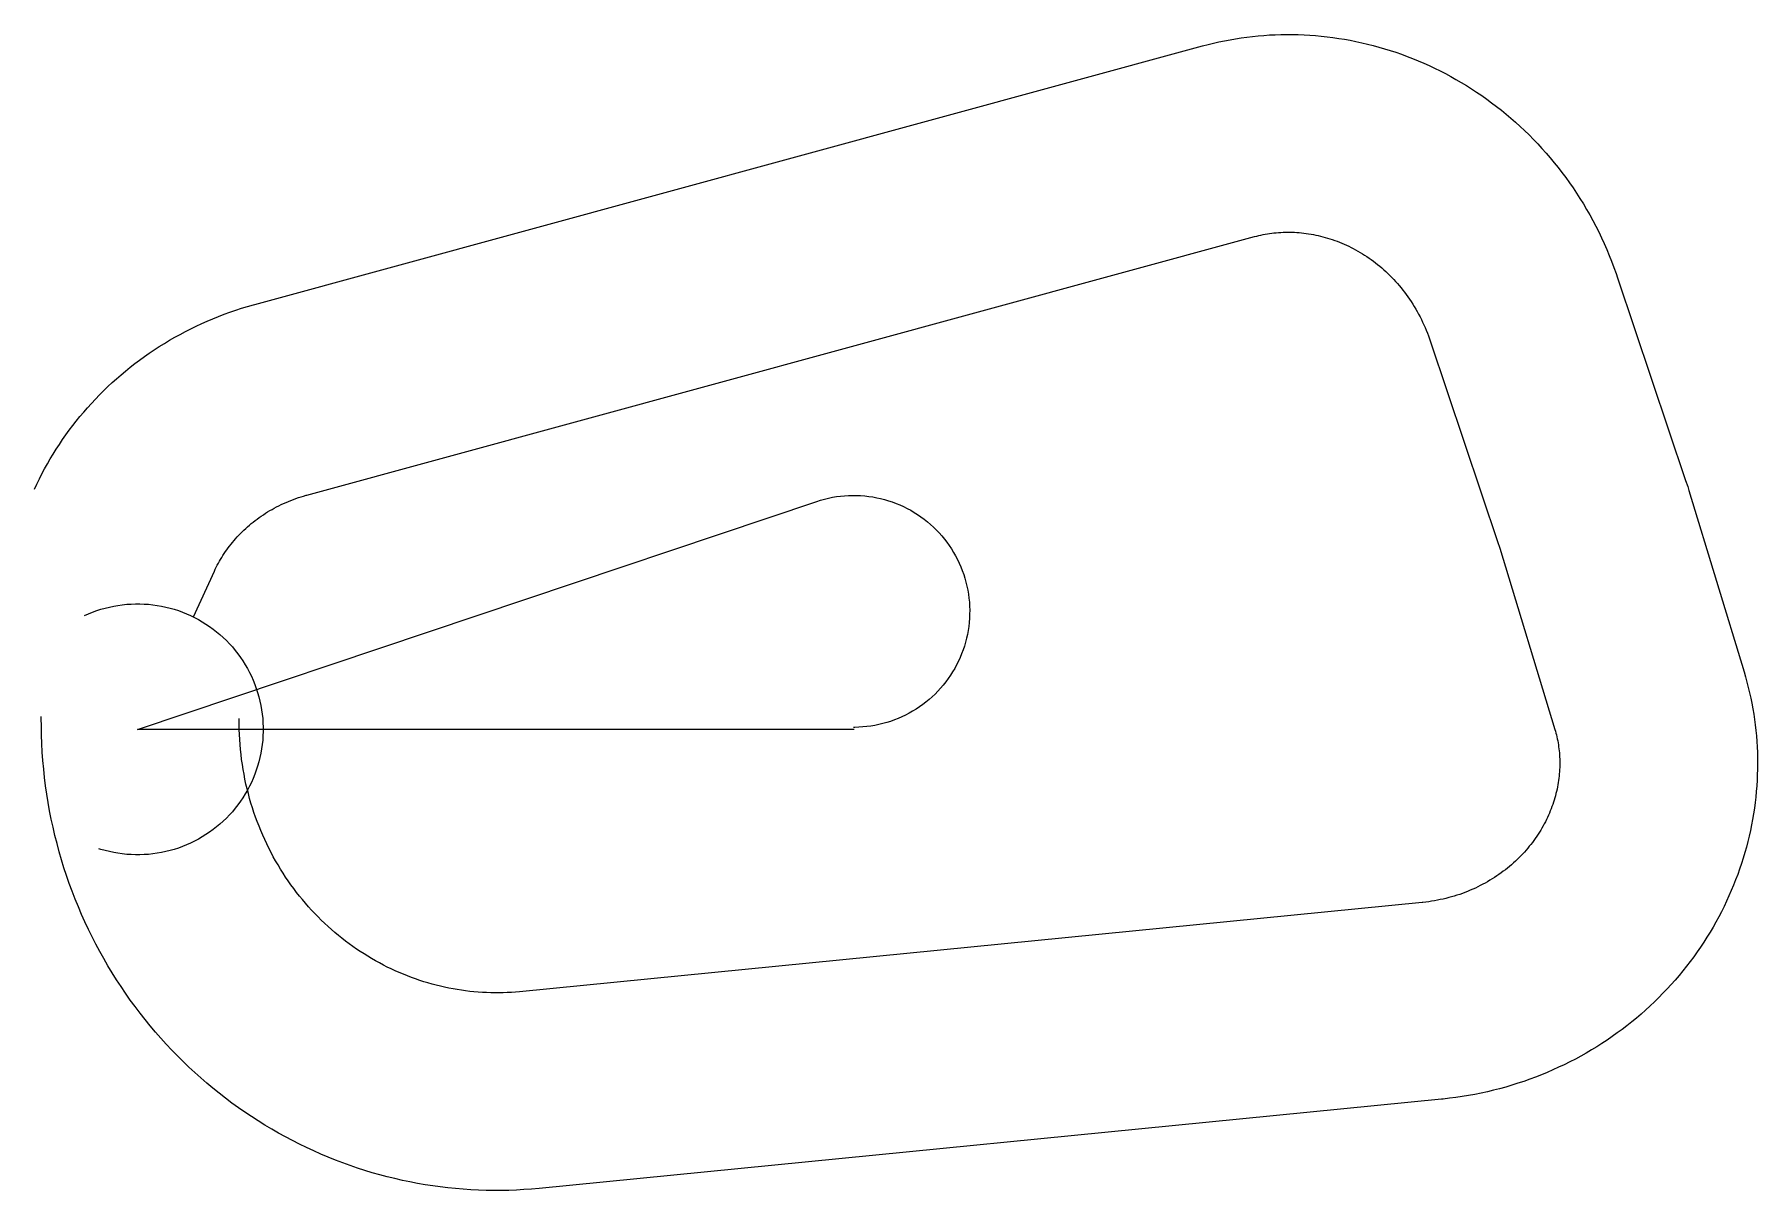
# Model space of a CAD drawing. Header units: metres. Extents: x -2400 to 37683, y -10731 to 16167.
import ezdxf

# ---------------------------------------------------------------- set-up
doc = ezdxf.new("R2010")
doc.units = ezdxf.units.M

msp = doc.modelspace()

# ---------------------------------------------------------------- linework, layer by layer
at = {"layer": 'Boundry', "color": 1}
for p, q in [((2725, 9887), (24774, 15902)), ((3936, 5449), (25985, 11464)), ((34428, 10506), (36011, 5790)), ((30067, 9042), (31650, 4326)), ((36087, 5554), (37369, 1339)), ((31686, 4216), (32968, 0)), ((1300, 2614), (1785, 3678)), ((29878, -4029), (8886, -6104)), ((30331, -8606), (9338, -10682))]:
    msp.add_line(p, q, dxfattribs=at)
at = {"layer": 'NorminalTrack', "color": 1}
msp.add_lwpolyline([(16665, 0), (0, 0), (15798, 5304), (15798, 5304), (15888, 5332), (15979, 5357), (16070, 5380), (16163, 5398), (16256, 5414), (16349, 5426), (16443, 5436), (16537, 5441), (16631, 5444), (16725, 5443), (16819, 5439), (16913, 5432), (17007, 5421), (17100, 5408), (17193, 5390), (17285, 5370), (17376, 5347), (17466, 5320), (17556, 5290), (17644, 5257), (17731, 5221), (17817, 5182), (17901, 5140), (17984, 5096), (18065, 5048), (18145, 4997), (18222, 4944), (18298, 4888), (18372, 4829), (18444, 4768), (18513, 4705), (18580, 4639), (18645, 4571), (18708, 4500), (18768, 4427), (18825, 4353), (18880, 4276), (18932, 4198), (18981, 4117), (19028, 4035), (19071, 3952), (19112, 3867), (19150, 3780), (19184, 3693), (19216, 3604), (19244, 3514), (19269, 3423), (19292, 3332), (19310, 3240), (19326, 3147), (19338, 3053), (19348, 2960), (19353, 2866), (19356, 2771), (19355, 2677), (19351, 2583), (19344, 2489), (19333, 2396), (19320, 2302), (19303, 2210), (19282, 2118), (19259, 2026), (19232, 1936), (19202, 1847), (19169, 1758), (19133, 1671), (19094, 1586), (19052, 1501), (19008, 1418), (18960, 1337), (18909, 1258), (18856, 1180), (18800, 1104), (18741, 1030), (18680, 959), (18617, 889), (18551, 822), (18483, 757), (18412, 695), (18339, 635), (18265, 577), (18188, 522), (18110, 470), (18029, 421), (17947, 374), (17864, 331), (17779, 290), (17693, 253), (17605, 218), (17516, 186), (17426, 158), (17336, 133), (17244, 111), (17152, 92), (17059, 76), (16965, 64), (16872, 55), (16778, 49), (16683, 46), (16657, 46)], dxfattribs=at)
at = {"layer": 'WindSpiral', "color": 5}
for points in [[(24774, 15902), (24900, 15935), (25027, 15966), (25155, 15995), (25283, 16022), (25412, 16046), (25542, 16069), (25672, 16089), (25803, 16106), (25934, 16122), (26066, 16135), (26198, 16146), (26331, 16155), (26464, 16161), (26597, 16165), (26731, 16167), (26864, 16167), (26999, 16164), (27133, 16159), (27267, 16151), (27402, 16141), (27536, 16129), (27671, 16114), (27805, 16097), (27940, 16077), (28074, 16055), (28208, 16031), (28342, 16005), (28476, 15976), (28609, 15944), (28742, 15910), (28875, 15874), (29007, 15836), (29139, 15795), (29270, 15752), (29401, 15706), (29531, 15658), (29660, 15608), (29789, 15555), (29917, 15500), (30044, 15443), (30171, 15383), (30297, 15321), (30421, 15257), (30545, 15190), (30668, 15122), (30790, 15050), (30911, 14977), (31031, 14902), (31149, 14824), (31267, 14744), (31383, 14662), (31498, 14578), (31611, 14491), (31724, 14403), (31835, 14312), (31944, 14219), (32052, 14125), (32159, 14028), (32264, 13929), (32367, 13828), (32469, 13726), (32569, 13621), (32668, 13514), (32765, 13406), (32860, 13296), (32953, 13184), (33045, 13070), (33134, 12954), (33222, 12837), (33308, 12717), (33391, 12597), (33473, 12474), (33553, 12350), (33631, 12224), (33707, 12097), (33780, 11969), (33852, 11838), (33921, 11707), (33988, 11574), (34053, 11439), (34115, 11304), (34176, 11167), (34234, 11028), (34289, 10889), (34343, 10748), (34394, 10606), (34428, 10506)], [(25985, 11464), (26033, 11477), (26082, 11489), (26131, 11500), (26181, 11510), (26231, 11520), (26282, 11528), (26332, 11536), (26384, 11543), (26435, 11549), (26487, 11555), (26539, 11559), (26592, 11562), (26645, 11565), (26698, 11567), (26751, 11567), (26805, 11567), (26859, 11566), (26913, 11564), (26967, 11561), (27021, 11557), (27076, 11552), (27131, 11546), (27186, 11539), (27241, 11531), (27296, 11522), (27351, 11512), (27406, 11501), (27461, 11489), (27516, 11476), (27572, 11462), (27627, 11447), (27682, 11431), (27737, 11414), (27792, 11396), (27847, 11376), (27902, 11356), (27956, 11335), (28011, 11313), (28065, 11289), (28119, 11265), (28173, 11240), (28227, 11213), (28280, 11186), (28333, 11157), (28386, 11127), (28439, 11097), (28491, 11065), (28543, 11033), (28594, 10999), (28645, 10964), (28696, 10928), (28746, 10891), (28796, 10854), (28845, 10815), (28894, 10775), (28942, 10734), (28990, 10692), (29037, 10650), (29083, 10606), (29129, 10561), (29175, 10515), (29219, 10469), (29263, 10421), (29307, 10373), (29349, 10323), (29391, 10273), (29432, 10221), (29473, 10169), (29513, 10116), (29551, 10062), (29590, 10007), (29627, 9951), (29663, 9895), (29699, 9837), (29733, 9779), (29767, 9720), (29800, 9660), (29832, 9600), (29863, 9539), (29893, 9476), (29922, 9414), (29950, 9350), (29977, 9286), (30002, 9221), (30027, 9155), (30051, 9089), (30067, 9042)], [(-2400, 5587), (-2344, 5707), (-2286, 5825), (-2226, 5943), (-2164, 6060), (-2099, 6176), (-2033, 6291), (-1964, 6405), (-1894, 6518), (-1821, 6630), (-1746, 6741), (-1669, 6851), (-1590, 6959), (-1509, 7067), (-1426, 7173), (-1341, 7278), (-1254, 7381), (-1165, 7484), (-1074, 7584), (-981, 7684), (-887, 7782), (-790, 7878), (-692, 7973), (-592, 8067), (-490, 8158), (-386, 8248), (-280, 8337), (-173, 8424), (-64, 8509), (46, 8592), (158, 8673), (272, 8753), (387, 8831), (504, 8906), (623, 8980), (743, 9052), (864, 9122), (987, 9190), (1111, 9256), (1236, 9320), (1363, 9382), (1491, 9441), (1620, 9499), (1751, 9554), (1882, 9607), (2015, 9658), (2149, 9707), (2284, 9753), (2420, 9797), (2557, 9839), (2695, 9879), (2725, 9887)], [(36011, 5790), (36058, 5646), (36087, 5554)], [(1785, 3678), (1807, 3725), (1830, 3771), (1853, 3817), (1878, 3863), (1903, 3909), (1930, 3955), (1957, 4000), (1985, 4045), (2014, 4090), (2044, 4134), (2075, 4178), (2107, 4222), (2139, 4265), (2173, 4308), (2207, 4350), (2243, 4393), (2279, 4434), (2316, 4475), (2354, 4516), (2393, 4556), (2433, 4596), (2473, 4635), (2515, 4674), (2557, 4712), (2600, 4749), (2644, 4786), (2689, 4822), (2735, 4858), (2781, 4893), (2828, 4927), (2876, 4961), (2925, 4994), (2974, 5026), (3025, 5057), (3076, 5088), (3128, 5118), (3180, 5147), (3233, 5175), (3287, 5203), (3342, 5229), (3397, 5255), (3453, 5280), (3509, 5304), (3567, 5327), (3624, 5349), (3683, 5370), (3742, 5391), (3802, 5410), (3862, 5428), (3922, 5446), (3936, 5449)], [(31650, 4326), (31672, 4259), (31686, 4216)], [(-1234, 2646), (-1141, 2688), (-1046, 2726), (-951, 2761), (-854, 2792), (-756, 2820), (-657, 2845), (-557, 2866), (-457, 2884), (-356, 2898), (-254, 2909), (-153, 2916), (-51, 2919), (51, 2919), (153, 2916), (254, 2909), (356, 2898), (457, 2884), (557, 2866), (657, 2845), (756, 2820), (854, 2792), (951, 2761), (1046, 2726), (1141, 2688), (1234, 2646), (1326, 2602), (1416, 2554), (1504, 2503), (1590, 2449), (1675, 2392), (1757, 2332), (1837, 2269), (1916, 2204), (1991, 2135), (2065, 2065), (2135, 1991), (2204, 1916), (2269, 1837), (2332, 1757), (2392, 1675), (2449, 1590), (2503, 1504), (2554, 1416), (2602, 1326), (2646, 1234), (2688, 1141), (2726, 1046), (2761, 951), (2792, 854), (2820, 756), (2845, 657), (2866, 557), (2884, 457), (2898, 356), (2909, 254), (2916, 153), (2919, 51), (2919, -51), (2916, -153), (2909, -254), (2898, -356), (2884, -457), (2866, -557), (2845, -657), (2820, -756), (2792, -854), (2761, -951), (2726, -1046), (2688, -1141), (2646, -1234), (2602, -1326), (2554, -1416), (2503, -1504), (2449, -1590), (2392, -1675), (2332, -1757), (2269, -1837), (2204, -1916), (2135, -1991), (2065, -2065), (1991, -2135), (1916, -2204), (1837, -2269), (1757, -2332), (1675, -2392), (1590, -2449), (1504, -2503), (1416, -2554), (1326, -2602), (1234, -2646), (1141, -2688), (1046, -2726), (951, -2761), (854, -2792), (756, -2820), (657, -2845), (557, -2866), (457, -2884), (356, -2898), (254, -2909), (153, -2916), (51, -2919), (-51, -2919), (-153, -2916), (-254, -2909), (-356, -2898), (-457, -2884), (-557, -2866), (-657, -2845), (-756, -2820), (-854, -2792), (-902, -2777)], [(37369, 1339), (37405, 1218), (37438, 1097), (37469, 975), (37499, 852), (37526, 729), (37551, 605), (37574, 480), (37595, 355), (37613, 229), (37630, 102), (37644, -25), (37656, -153), (37666, -280), (37674, -409), (37679, -538), (37682, -667), (37683, -796), (37682, -925), (37678, -1055), (37673, -1185), (37664, -1315), (37654, -1445), (37641, -1575), (37626, -1705), (37609, -1835), (37589, -1965), (37567, -2095), (37543, -2225), (37517, -2354), (37488, -2484), (37457, -2613), (37423, -2741), (37388, -2869), (37349, -2997), (37309, -3125), (37266, -3251), (37222, -3378), (37174, -3504), (37125, -3629), (37073, -3753), (37019, -3877), (36963, -4000), (36904, -4122), (36844, -4244), (36781, -4364), (36715, -4484), (36648, -4602), (36578, -4720), (36507, -4837), (36433, -4952), (36357, -5067), (36279, -5180), (36198, -5292), (36116, -5403), (36032, -5513), (35945, -5621), (35857, -5728), (35766, -5834), (35674, -5938), (35579, -6041), (35483, -6142), (35385, -6242), (35284, -6340), (35182, -6437), (35078, -6532), (34973, -6625), (34865, -6717), (34756, -6807), (34645, -6895), (34532, -6981), (34418, -7065), (34301, -7148), (34184, -7229), (34064, -7307), (33944, -7384), (33821, -7459), (33697, -7532), (33572, -7602), (33445, -7671), (33317, -7737), (33188, -7802), (33057, -7864), (32925, -7924), (32791, -7982), (32657, -8037), (32521, -8090), (32384, -8141), (32246, -8190), (32107, -8236), (31967, -8280), (31826, -8322), (31684, -8361), (31541, -8398), (31398, -8432), (31253, -8464), (31108, -8493), (30962, -8520), (30815, -8544), (30668, -8566), (30520, -8585), (30371, -8602), (30331, -8606)], [(9338, -10682), (9163, -10698), (8988, -10710), (8812, -10720), (8636, -10727), (8459, -10730), (8282, -10731), (8105, -10728), (7928, -10722), (7750, -10713), (7573, -10702), (7396, -10686), (7218, -10668), (7041, -10647), (6864, -10623), (6687, -10595), (6510, -10564), (6334, -10530), (6158, -10494), (5983, -10454), (5808, -10410), (5633, -10364), (5459, -10315), (5286, -10262), (5114, -10207), (4942, -10148), (4771, -10086), (4601, -10022), (4432, -9954), (4264, -9883), (4097, -9809), (3931, -9732), (3766, -9653), (3603, -9570), (3440, -9484), (3279, -9395), (3120, -9304), (2962, -9209), (2805, -9112), (2650, -9011), (2496, -8908), (2344, -8803), (2194, -8694), (2045, -8583), (1898, -8468), (1753, -8352), (1610, -8232), (1469, -8110), (1330, -7985), (1192, -7858), (1057, -7728), (924, -7596), (793, -7461), (665, -7324), (538, -7184), (414, -7042), (293, -6898), (173, -6751), (56, -6602), (-58, -6451), (-170, -6298), (-280, -6142), (-386, -5985), (-491, -5825), (-592, -5664), (-691, -5501), (-787, -5335), (-880, -5168), (-971, -4999), (-1058, -4828), (-1143, -4656), (-1225, -4481), (-1303, -4306), (-1379, -4128), (-1452, -3949), (-1522, -3769), (-1589, -3587), (-1652, -3404), (-1713, -3220), (-1770, -3034), (-1824, -2847), (-1875, -2659), (-1923, -2470), (-1967, -2280), (-2008, -2088), (-2046, -1896), (-2080, -1703), (-2112, -1510), (-2140, -1315), (-2164, -1120), (-2185, -924), (-2203, -728), (-2217, -531), (-2228, -333), (-2235, -136), (-2239, 63), (-2240, 261), (-2240, 295)], [(8886, -6104), (8791, -6113), (8695, -6120), (8599, -6125), (8503, -6129), (8407, -6131), (8310, -6131), (8214, -6129), (8117, -6126), (8019, -6121), (7922, -6115), (7825, -6106), (7727, -6097), (7630, -6085), (7532, -6071), (7434, -6056), (7337, -6039), (7239, -6020), (7142, -6000), (7045, -5978), (6948, -5954), (6851, -5928), (6754, -5901), (6658, -5872), (6562, -5841), (6466, -5808), (6371, -5774), (6276, -5737), (6182, -5700), (6087, -5660), (5994, -5619), (5901, -5575), (5808, -5531), (5716, -5484), (5625, -5436), (5534, -5386), (5444, -5334), (5355, -5281), (5267, -5226), (5179, -5169), (5092, -5111), (5006, -5051), (4920, -4989), (4836, -4926), (4753, -4861), (4670, -4795), (4589, -4727), (4508, -4657), (4429, -4586), (4350, -4513), (4273, -4439), (4197, -4363), (4122, -4286), (4048, -4207), (3976, -4127), (3904, -4046), (3834, -3963), (3766, -3878), (3698, -3793), (3632, -3705), (3568, -3617), (3505, -3527), (3443, -3436), (3383, -3344), (3324, -3250), (3267, -3156), (3211, -3060), (3157, -2963), (3104, -2864), (3053, -2765), (3004, -2665), (2956, -2563), (2910, -2461), (2866, -2357), (2824, -2252), (2783, -2147), (2744, -2041), (2706, -1933), (2671, -1825), (2637, -1716), (2606, -1606), (2576, -1496), (2548, -1384), (2521, -1272), (2497, -1160), (2475, -1046), (2454, -933), (2436, -818), (2420, -703), (2405, -587), (2393, -471), (2382, -355), (2374, -238), (2367, -121), (2363, -3), (2360, 114), (2360, 233), (2360, 253)], [(32968, 0), (32981, -43), (32993, -87), (33004, -131), (33015, -176), (33025, -221), (33034, -267), (33043, -312), (33050, -359), (33057, -405), (33063, -452), (33069, -499), (33073, -547), (33077, -595), (33080, -643), (33082, -692), (33083, -740), (33083, -789), (33083, -839), (33081, -888), (33079, -938), (33076, -988), (33072, -1038), (33067, -1088), (33061, -1138), (33055, -1189), (33047, -1239), (33038, -1290), (33029, -1341), (33019, -1392), (33007, -1443), (32995, -1493), (32982, -1544), (32967, -1595), (32952, -1646), (32936, -1697), (32919, -1748), (32901, -1798), (32882, -1849), (32862, -1900), (32841, -1950), (32819, -2000), (32796, -2050), (32773, -2100), (32748, -2149), (32722, -2199), (32695, -2248), (32667, -2297), (32639, -2345), (32609, -2394), (32578, -2442), (32547, -2489), (32514, -2537), (32481, -2583), (32446, -2630), (32411, -2676), (32374, -2722), (32337, -2767), (32299, -2811), (32260, -2856), (32220, -2899), (32178, -2942), (32137, -2985), (32094, -3027), (32050, -3068), (32005, -3109), (31960, -3149), (31913, -3189), (31866, -3228), (31818, -3266), (31769, -3303), (31719, -3340), (31668, -3376), (31617, -3412), (31565, -3446), (31511, -3480), (31458, -3513), (31403, -3545), (31347, -3576), (31291, -3606), (31234, -3636), (31177, -3665), (31119, -3692), (31060, -3719), (31000, -3745), (30939, -3770), (30878, -3794), (30817, -3817), (30755, -3839), (30692, -3860), (30628, -3879), (30564, -3898), (30500, -3916), (30435, -3933), (30369, -3948), (30303, -3963), (30236, -3976), (30169, -3989), (30102, -4000), (30034, -4010), (29966, -4019), (29897, -4027), (29878, -4029)]]:
    msp.add_lwpolyline(points, dxfattribs=at)

doc.saveas('drawing.dxf')
